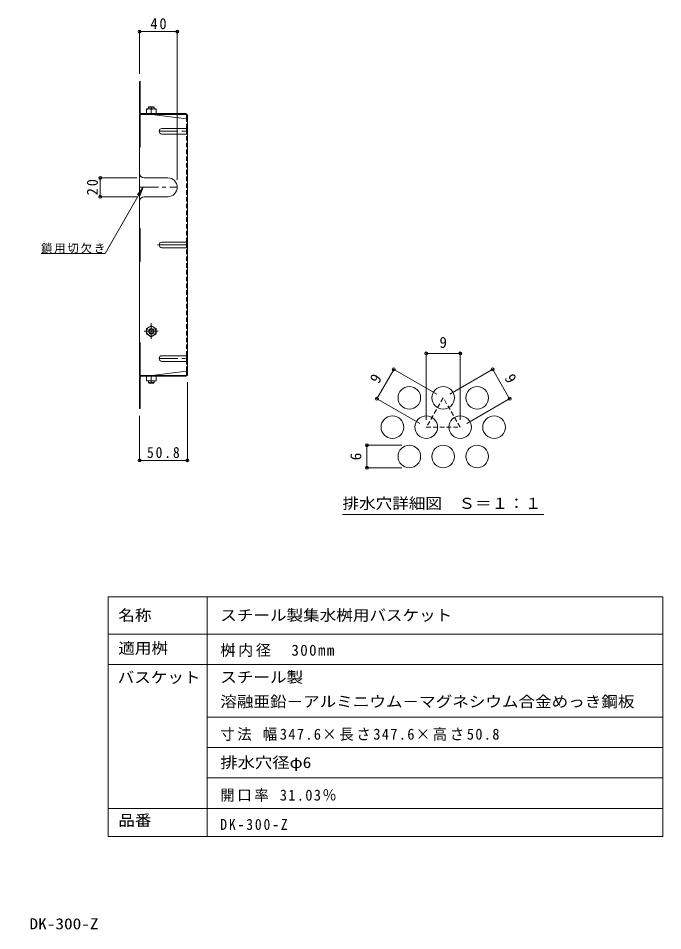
# Model space of a CAD drawing. Units: millimetres at full size, sheet at 1:4, with parts at other scales. Extents: x -718 to 757, y -531 to 439.
# Drawn here: x 72 to 757, y -531 to 439 of the extents above; entities that cross this region are included whole.
import ezdxf
from ezdxf.enums import TextEntityAlignment as Align

# ---------------------------------------------------------------- set-up
doc = ezdxf.new("R2010")
doc.units = ezdxf.units.MM
doc.header["$LTSCALE"] = 4
doc.header["$PDMODE"] = 32
doc.header["$PDSIZE"] = 3.2
for name, pattern in [('CHAIN1', [8, 5, -1, 1, -1]), ('CHAIN2', [12, 9, -1, 1, -1]), ('DASHED1', [1.8, 1.2, -0.6])]:
    doc.linetypes.add(name, pattern=pattern)
for name, color, linetype, lineweight in [('0-0_通り芯', 2, 'Continuous', 9), ('0-1_躯体', 3, 'Continuous', 9), ('0-4_その他', 7, 'Continuous', 9), ('0-5_寸法', 7, 'Continuous', 9), ('0-7', 2, 'Continuous', 9), ('0-9', 2, 'Continuous', 9), ('0-D', 2, 'CHAIN1', 9), ('F-4_F-4ﾚｲﾔ', 7, 'Continuous', 9), ('F-6_F-6ﾚｲﾔ', 2, 'Continuous', 9), ('F-7_F-7ﾚｲﾔ', 2, 'Continuous', 9), ('F-F_F-Fﾚｲﾔ', 2, 'Continuous', 9)]:
    doc.layers.add(name, color=color, linetype=linetype, lineweight=lineweight)
doc.layers.add('F-5_F-5ﾚｲﾔ', color=2, linetype='Continuous')
doc.styles.add('ＭＳ ゴシック', font='')
doc.styles.get('ＭＳ ゴシック').set_extended_font_data('MS Gothic')

msp = doc.modelspace()

# ---------------------------------------------------------------- linework, layer by layer
at = {"layer": '0-0_通り芯'}
for p, q in [((224.834, 321.648), (251.034, 321.648)), ((251.034, 321.648), (251.834, 321.648)), ((224.834, 315.648), (251.034, 315.648)), ((251.034, 315.648), (251.834, 315.648)), ((206.034, 269.132), (231.034, 269.132)), ((206.034, 249.132), (231.034, 249.132)), ((224.834, 200.836), (251.034, 200.836)), ((224.834, 194.836), (251.034, 194.836)), ((251.034, 200.836), (251.834, 200.836)), ((251.034, 194.836), (251.834, 194.836)), ((224.834, 80.027), (251.034, 80.027)), ((251.034, 80.027), (251.834, 80.027)), ((224.834, 74.027), (251.034, 74.027)), ((251.034, 74.027), (251.834, 74.027))]:
    msp.add_line(p, q, dxfattribs=at)
at = {"layer": '0-0_通り芯', "linetype": 'CHAIN1'}
for p, q in [((221.834, 318.648), (251.834, 318.648)), ((201.034, 259.132), (241.034, 259.132)), ((221.834, 77.027), (251.834, 77.027))]:
    msp.add_line(p, q, dxfattribs=at)
at = {"layer": '0-0_通り芯'}
for centre, radius, start, end in [((224.834, 318.648), 3, 90, 270), ((206.034, 274.132), 5, 180, 270), ((231.034, 259.132), 10, 270, 90), ((206.034, 244.132), 5, 90, 180), ((224.834, 197.836), 3, 90, 270), ((224.834, 77.027), 3, 90, 270)]:
    msp.add_arc(centre, radius, start, end, dxfattribs=at)
at = {"layer": '0-1_躯体'}
for p, q in [((210.534, 344.136), (211.034, 344.636)), ((216.534, 344.136), (210.534, 344.136)), ((210.534, 342.436), (210.534, 344.136)), ((216.034, 344.636), (211.034, 344.636)), ((216.534, 344.136), (216.034, 344.636)), ((216.534, 342.436), (216.534, 344.136)), ((210.534, 53.236), (210.534, 51.536)), ((216.534, 51.536), (210.534, 51.536)), ((210.534, 51.536), (211.034, 51.036)), ((216.034, 51.036), (211.034, 51.036)), ((216.534, 51.536), (216.034, 51.036)), ((216.534, 53.236), (216.534, 51.536))]:
    msp.add_line(p, q, dxfattribs=at)
at = {"layer": '0-4_その他'}
for p, q in [((201.034, 425.852), (201.034, 379.64)), ((201.034, 424.652), (241.034, 424.652)), ((241.034, 425.852), (241.034, 267.132)), ((158.044, 269.132), (198.034, 269.132)), ((159.244, 249.132), (159.244, 269.132)), ((158.044, 249.132), (198.034, 249.132)), ((251.834, -32.408), (251.834, 51.833)), ((201.034, -32.408), (201.034, 16.033)), ((201.034, -31.208), (251.834, -31.208))]:
    msp.add_line(p, q, dxfattribs=at)
for p in [(201.034, 424.652), (241.034, 424.652), (159.244, 269.132), (159.244, 249.132), (201.034, -31.208), (251.834, -31.208)]:
    msp.add_point(p, dxfattribs=at)
at = {"layer": '0-5_寸法'}
for p, q in [((205.034, 259.132), (198.947, 251.199)), ((164.404, 188.759), (96.404, 188.759))]:
    msp.add_line(p, q, dxfattribs=at)
msp.add_lwpolyline([(164.404, 188.759), (205.034, 259.132), (201.207, 249.893)], dxfattribs=at)
at = {"layer": '0-7'}
for p, q in [((201.834, 338.106), (201.834, 371.64)), ((201.034, 346.64), (201.834, 346.64)), ((201.034, 336.64), (201.834, 336.64)), ((201.034, 336.64), (201.034, 197.837)), ((201.834, 336.64), (202.634, 336.64)), ((201.834, 336.64), (201.834, 301.635)), ((202.501, 337.44), (250.234, 337.44)), ((202.634, 336.64), (250.367, 336.64)), ((214.034, 336.636), (251.034, 332.024)), ((251.034, 335.973), (251.034, 332.024)), ((251.834, 335.84), (251.834, 197.837)), ((251.034, 315.648), (251.034, 321.648)), ((201.034, 301.635), (201.834, 301.635)), ((201.034, 215.34), (201.834, 215.34)), ((201.034, 197.837), (201.034, 59.033)), ((251.034, 194.836), (251.034, 200.836)), ((251.834, 59.833), (251.834, 197.837)), ((201.034, 94.037), (201.834, 94.037)), ((201.834, 59.033), (201.834, 94.037)), ((251.034, 74.027), (251.034, 80.027)), ((201.034, 59.033), (201.834, 59.033)), ((201.834, 59.033), (202.634, 59.033)), ((202.501, 58.233), (250.234, 58.233)), ((202.634, 59.033), (250.367, 59.033)), ((214.034, 59.036), (251.034, 63.648)), ((251.034, 59.699), (251.034, 63.648)), ((201.034, 49.033), (201.834, 49.033)), ((201.834, 57.566), (201.834, 24.033))]:
    msp.add_line(p, q, dxfattribs=at)
at = {"layer": '0-7', "linetype": 'DASHED1'}
for p, q in [((251.034, 321.648), (251.034, 332.024)), ((251.034, 200.836), (251.034, 315.648)), ((251.034, 80.027), (251.034, 194.836)), ((251.034, 63.648), (251.034, 74.027))]:
    msp.add_line(p, q, dxfattribs=at)
at = {"layer": '0-7', "linetype": 'CHAIN2'}
msp.add_line((220.146, 197.837), (251.834, 197.837), dxfattribs=at)
at = {"layer": '0-7'}
for points in [[(201.034, 338.24), (201.034, 371.64), (201.834, 371.64)], [(201.034, 180.339), (201.834, 180.339), (201.834, 215.34)], [(201.034, 57.433), (201.034, 24.033), (201.834, 24.033)]]:
    msp.add_lwpolyline(points, dxfattribs=at)
for centre, radius, start, end in [((202.634, 338.24), 1.6, 180, 270), ((202.501, 338.106), 0.667, 180, 270), ((250.234, 335.84), 1.6, 0, 90), ((250.367, 335.973), 0.667, 0, 90), ((251.034, 332.824), 0.8, 270, 0), ((202.634, 57.433), 1.6, 90, 180), ((202.501, 57.566), 0.667, 90, 180), ((250.234, 59.833), 1.6, 270, 0), ((250.367, 59.699), 0.667, 270, 0), ((251.034, 62.848), 0.8, 0, 90)]:
    msp.add_arc(centre, radius, start, end, dxfattribs=at)
at = {"layer": '0-9'}
for p, q in [((208.534, 337.436), (208.534, 342.436)), ((218.534, 342.436), (208.534, 342.436)), ((213.534, 337.436), (213.534, 342.003)), ((218.534, 337.436), (218.534, 342.436)), ((218.534, 337.436), (208.534, 337.436)), ((213.534, 111.783), (208.534, 108.896)), ((208.534, 108.896), (208.534, 103.169)), ((213.534, 100.283), (208.534, 103.169)), ((213.534, 100.283), (218.534, 103.169)), ((218.534, 58.236), (208.534, 58.236)), ((208.534, 58.236), (208.534, 53.236)), ((213.534, 58.236), (213.534, 53.669)), ((218.534, 58.236), (218.534, 53.236)), ((218.534, 53.236), (208.534, 53.236))]:
    msp.add_line(p, q, dxfattribs=at)
msp.add_lwpolyline([(213.534, 111.783), (218.534, 108.896), (218.534, 103.169)], dxfattribs=at)
for radius in [5, 3, 2.458]:
    msp.add_circle((213.534, 106.033), radius, dxfattribs=at)
for centre, start, end in [((211.034, 335.003), 70.34633, 109.65366), ((216.034, 335.003), 70.34633, 109.65366), ((211.034, 60.669), 250.34634, 289.65367), ((216.034, 60.669), 250.34634, 289.65367)]:
    msp.add_arc(centre, 7.433, start, end, dxfattribs=at)
at = {"layer": '0-D'}
for p, q in [((213.534, 345.123), (213.534, 342.061)), ((213.534, 114.561), (213.534, 98.053)), ((206.064, 106.033), (220.824, 106.033)), ((213.534, 50.55), (213.534, 53.611))]:
    msp.add_line(p, q, dxfattribs=at)
at = {"layer": 'F-4_F-4ﾚｲﾔ'}
for p, q in [((505.626, 83.665), (505.626, 12.087)), ((505.626, 82.465), (541.626, 82.465)), ((541.626, 83.665), (541.626, 12.087)), ((453.103, 34.411), (471.103, 65.588)), ((470.064, 66.188), (516.698, 39.264)), ((577.188, 66.188), (530.554, 39.264)), ((594.149, 34.411), (576.149, 65.588)), ((452.064, 35.011), (498.698, 8.087)), ((595.188, 35.011), (548.554, 8.087)), ((441.345, -15.09), (479.626, -15.09)), ((442.545, -39.09), (442.545, -15.09)), ((441.345, -39.09), (479.626, -39.09))]:
    msp.add_line(p, q, dxfattribs=at)
for p in [(505.626, 82.465), (541.626, 82.465), (471.103, 65.588), (576.149, 65.588), (453.103, 34.411), (594.149, 34.411), (442.545, -15.09), (442.545, -39.09)]:
    msp.add_point(p, dxfattribs=at)
at = {"layer": 'F-6_F-6ﾚｲﾔ', "linetype": 'DASHED1'}
msp.add_lwpolyline([(523.626, 35.264), (505.626, 4.087), (541.626, 4.087)], close=True, dxfattribs=at)
at = {"layer": 'F-6_F-6ﾚｲﾔ'}
for centre in [(487.626, 35.264), (523.626, 35.264), (559.626, 35.264), (469.626, 4.087), (505.626, 4.087), (541.626, 4.087), (577.626, 4.087), (487.626, -27.09), (523.626, -27.09), (559.626, -27.09)]:
    msp.add_circle(centre, 12, dxfattribs=at)
at = {"layer": 'F-7_F-7ﾚｲﾔ', "color": 7}
msp.add_line((416.626, -88.704), (630.626, -88.704), dxfattribs=at)
at = {"layer": 'F-F_F-Fﾚｲﾔ', "color": 7}
for p, q in [((167.794, -176.2), (167.794, -431.2)), ((167.794, -176.2), (756.794, -176.2)), ((272.794, -176.2), (272.794, -431.2)), ((756.794, -176.2), (756.794, -431.2)), ((167.794, -215.8), (756.794, -215.8)), ((167.794, -248.2), (756.794, -248.2)), ((272.794, -304), (756.794, -304)), ((272.794, -336.4), (756.794, -336.4)), ((272.794, -368.8), (756.794, -368.8)), ((167.794, -401.2), (756.794, -401.2)), ((167.794, -431.2), (756.794, -431.2))]:
    msp.add_line(p, q, dxfattribs=at)

# ---------------------------------------------------------------- texts
at = {"layer": '0-4_その他', "color": 2, "char_height": 11.73, "attachment_point": 7, "style": 'ＭＳ ゴシック'}
for s, insert in [('\\T1.27;\\W0.95;40', (212.534, 427.052)), ('\\T1.28;\\W0.9;50.8', (208.934, -28.808))]:
    msp.add_mtext(s, dxfattribs=dict(at, insert=insert))
at = {"layer": '0-4_その他', "color": 2, "insert": (156.844, 250.632), "char_height": 11.73, "attachment_point": 7, "rotation": 90, "style": 'ＭＳ ゴシック'}
msp.add_mtext('\\T1.27;\\W0.95;20', dxfattribs=at)
at = {"layer": '0-5_寸法', "insert": (96.404, 188.759), "char_height": 8.798, "attachment_point": 7, "style": 'ＭＳ ゴシック'}
msp.add_mtext('\\T1.17;鎖用切欠き', dxfattribs=at)
at = {"layer": 'F-4_F-4ﾚｲﾔ', "color": 2, "style": 'ＭＳ ゴシック'}
msp.add_text('9', height=11.73, dxfattribs=at).set_placement((519.626, 84.865), align=Align.BOTTOM_LEFT)
for s, rotation, p in [('9', 60, (458.024, 47.735)), ('9', 300, (585.227, 54.663)), ('6', 90, (440.145, -31.09))]:
    msp.add_text(s, height=11.73, rotation=rotation, dxfattribs=at).set_placement(p, align=Align.BOTTOM_LEFT)
at = {"layer": 'F-5_F-5ﾚｲﾔ', "style": 'ＭＳ ゴシック', "width": 1.15}
msp.add_text('スチール製集水桝用バスケット（落葉助っ人）\u3000DK-300-Z', height=11.73, dxfattribs=at).set_placement((-320.7, -533.2), align=Align.BOTTOM_LEFT)
at = {"layer": 'F-7_F-7ﾚｲﾔ', "style": 'ＭＳ ゴシック', "width": 1.1}
msp.add_text('排水穴詳細図\u3000Ｓ＝１：１', height=11.73, dxfattribs=at).set_placement((416.626, -86.246), align=Align.BOTTOM_LEFT)
at = {"layer": 'F-F_F-Fﾚｲﾔ', "style": 'ＭＳ ゴシック'}
for s, width, p in [('名称', 1.1, (178.441, -205.2)), ('スチール製集水桝用バスケット', 1.1, (286.794, -205.2)), ('適用桝', 1.1, (178.441, -240.2)), ('バスケット', 1.1, (177.794, -271.2)), ('スチール製', 1.1, (286.794, -271)), ('溶融亜鉛－アルミニウム－マグネシウム合金めっき鋼板', 1.1, (286.794, -297)), ('排水穴径φ6', 1.15, (286.794, -361.8)), ('品番', 1.1, (178.441, -423.2))]:
    msp.add_text(s, height=11.73, dxfattribs=dict(at, width=width)).set_placement(p, align=Align.BOTTOM_LEFT)
at = {"layer": 'F-F_F-Fﾚｲﾔ', "char_height": 11.73, "attachment_point": 7, "style": 'ＭＳ ゴシック'}
for s, insert in [('\\T1.18;桝内径\u3000300mm', (286.794, -240.2)), ('\\T1.19;\\W0.95;寸法\\~幅347.6×長さ347.6×高さ50.8', (286.794, -329.4)), ('\\T1.19;\\W0.95;開口率\\~31.03％', (286.794, -394.2)), ('\\T1.28;\\W0.9;DK-300-Z', (286.794, -424.2))]:
    msp.add_mtext(s, dxfattribs=dict(at, insert=insert))

doc.saveas('drawing.dxf')
